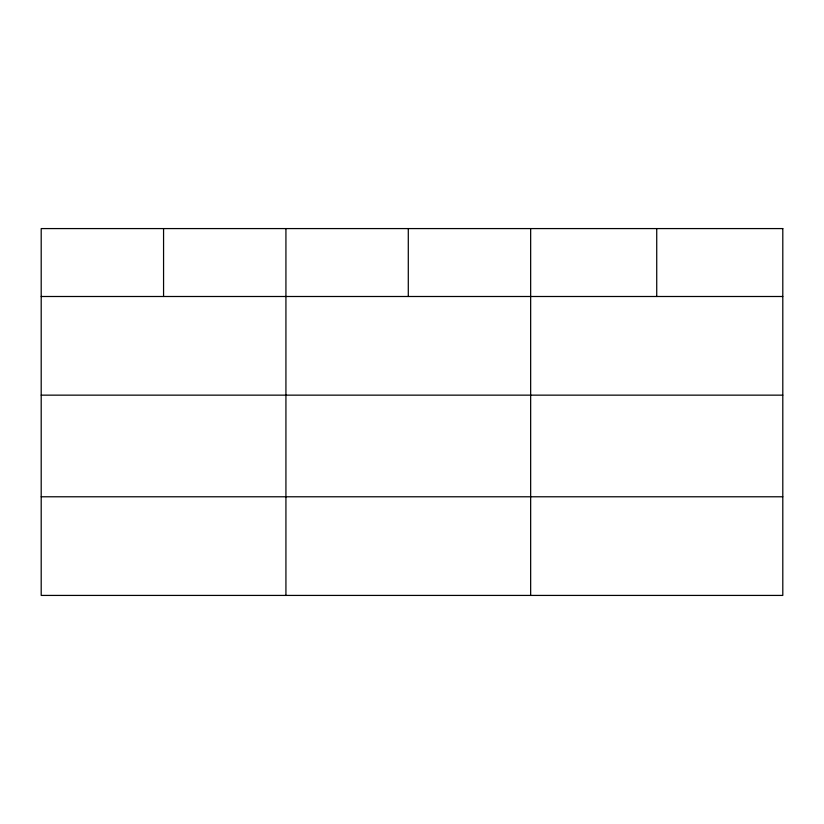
<?xml version="1.0" encoding="UTF-8"?>
<svg xmlns="http://www.w3.org/2000/svg" width="824" height="824" viewBox="0 0 824 824"><rect width="100%" height="100%" fill="white"/><g stroke="black" fill="none" stroke-linecap="round" stroke-linejoin="round"><path stroke-width="1.24" d="M41.2 296.496L782.8 296.496M41.2 395.149L782.8 395.149M41.2 496.779L782.8 496.779M656.728 228.578L656.728 296.496M530.656 228.578L530.656 595.422M408.292 228.578L408.292 296.496M285.928 228.578L285.928 595.422M163.564 228.578L163.564 296.496M782.8 228.578L41.2 228.578L41.2 595.422L782.8 595.422L782.8 228.578"/></g></svg>
